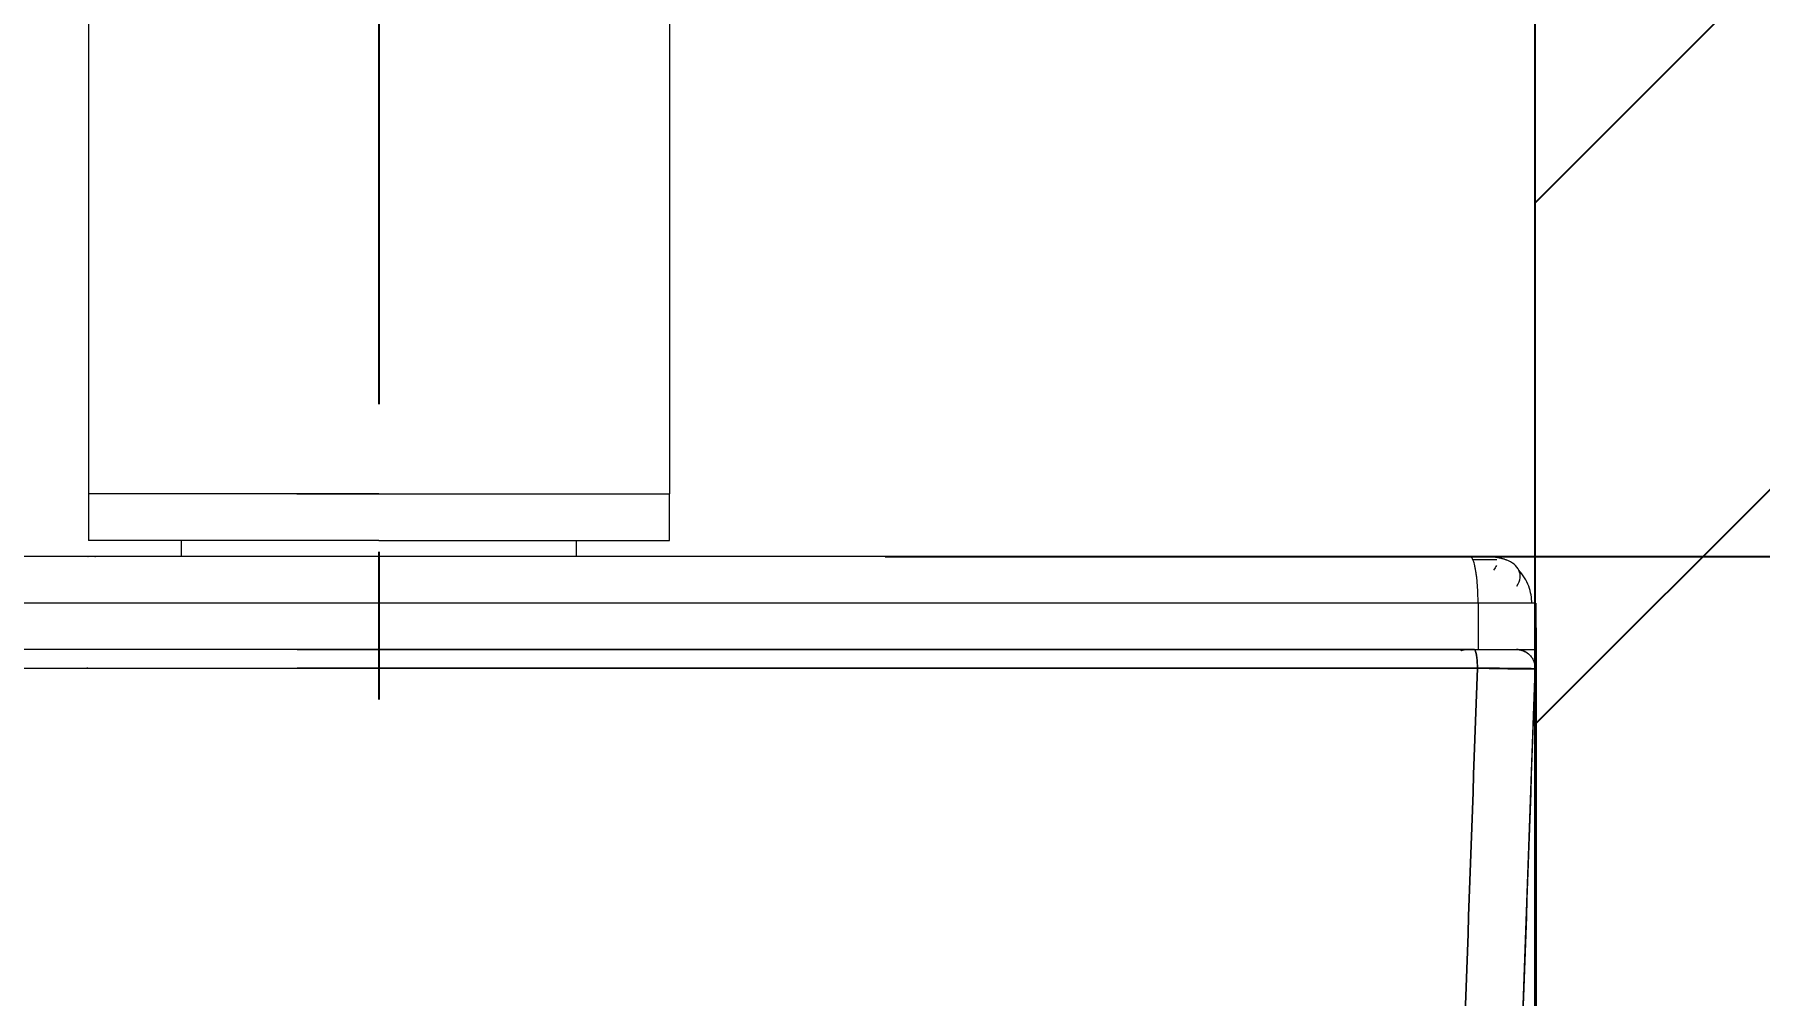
# Model space of a CAD drawing. Header units: millimetres. Extents: x 8883 to 11259, y -10160 to -6800.
# Drawn here: x 10779.7 to 10853.9, y -9095 to -9053.7 of the extents above; entities that cross this region are included whole.
import ezdxf

# ---------------------------------------------------------------- set-up
doc = ezdxf.new("R2010")
doc.units = ezdxf.units.MM
doc.linetypes.add('CENTERX2', pattern=[101.6, 63.5, -12.7, 12.7, -12.7])
doc.layers.add('CENTER', color=1, linetype='CENTERX2')
doc.layers.add('hatch', color=2, linetype='Continuous')
doc.layers.add('DIM', color=5, linetype='Continuous', lineweight=13)
doc.styles.add('ARIAL', font='arial.ttf')
doc.dimstyles.get("Standard").update_dxf_attribs({"dimtxt": 15, "dimasz": 15, "dimexe": 0.18, "dimexo": 0.0625, "dimgap": 4, "dimtad": 0, "dimdec": 1, "dimdsep": 46, "dimtxsty": 'ARIAL', "dimcen": 0, "dimclrd": 5, "dimclre": 5, "dimclrt": 5, "dimadec": 0, "dimazin": 0, "dimtfac": 1, "dimtdec": 1, "dimtofl": 0, "dimtmove": 0, "dimatfit": 3, "dimfxl": 1, "dimtolj": 1, "dimtzin": 0, "dimarcsym": 0})

# ---------------------------------------------------------------- blocks, each defined once
blk = doc.blocks.new('*D183')
at = {"layer": 'Defpoints', "color": 0, "transparency": 16777216}
for p in [(10877.682, -8339.445), (10973.015, -8339.445), (10816.271, -9076.145)]:
    blk.add_point(p, dxfattribs=at)
at = {"layer": 'DIM', "color": 5, "lineweight": -2, "transparency": 16777216}
for p, q in [((10877.744, -8339.445), (10973.195, -8339.445)), ((10973.015, -8357.445), (10973.015, -8658.532)), ((10973.015, -9058.145), (10973.015, -8757.059)), ((10816.334, -9076.145), (10973.195, -9076.145))]:
    blk.add_line(p, q, dxfattribs=at)
at = {"layer": 'DIM', "color": 5, "transparency": 16777216}
for points in [[(10970.015, -8357.445), (10976.015, -8357.445), (10973.015, -8339.445)], [(10970.015, -9058.145), (10976.015, -9058.145), (10973.015, -9076.145)]]:
    blk.add_solid(points, dxfattribs=at)
at = {"layer": 'DIM', "color": 5, "transparency": 16777216, "insert": (10973.015, -8707.795), "char_height": 18, "attachment_point": 5, "rotation": 90, "style": 'ARIAL'}
blk.add_mtext('\\A1;948.3%%P3', dxfattribs=at)
blk = doc.blocks.new('*D184')
at = {"layer": 'Defpoints', "color": 0, "transparency": 16777216}
for p in [(10844.315, -9079.145), (10701.336, -9125.132), (10844.315, -9299.148)]:
    blk.add_point(p, dxfattribs=at)
at = {"layer": 'DIM', "color": 5, "lineweight": -2, "transparency": 16777216}
for p, q in [((10844.315, -9079.208), (10844.315, -9299.328)), ((10701.336, -9125.194), (10701.336, -9299.328)), ((10683.336, -9299.148), (10665.336, -9299.148)), ((10701.336, -9299.148), (10719.336, -9299.148)), ((10719.336, -9299.148), (10723.685, -9299.148)), ((10826.315, -9299.148), (10771.76, -9299.148)), ((10844.315, -9299.148), (10826.315, -9299.148)), ((10862.315, -9299.148), (10880.315, -9299.148))]:
    blk.add_line(p, q, dxfattribs=at)
at = {"layer": 'DIM', "color": 5, "transparency": 16777216}
for points in [[(10683.336, -9296.148), (10683.336, -9302.148), (10701.336, -9299.148)], [(10862.315, -9296.148), (10862.315, -9302.148), (10844.315, -9299.148)]]:
    blk.add_solid(points, dxfattribs=at)
at = {"layer": 'DIM', "color": 5, "transparency": 16777216, "insert": (10747.723, -9299.148), "char_height": 18, "attachment_point": 5, "style": 'ARIAL'}
blk.add_mtext('\\A1;143', dxfattribs=at)

msp = doc.modelspace()

# ---------------------------------------------------------------- hatches: boundary and pattern name
at = {"layer": 'hatch'}
h = msp.add_hatch(dxfattribs=at)
h.set_pattern_fill('ANSI31', color=256, scale=5)
h.set_pattern_definition([(45, (-4292.471, -4149.247), (-11.22532, 11.22532), [])])
h.paths.add_polyline_path([(10844.286, -9683.127), (10894.286, -9683.127), (10894.286, -7612.561), (10844.286, -7612.561)])

# ---------------------------------------------------------------- linework, layer by layer
msp.add_line((10844.286, -9683.127), (10844.286, -7541.145))
at = {"linetype": 'Continuous', "lineweight": 18}
for p, q in [((10782.056, -8600.623), (10782.056, -9075.445)), ((10807.056, -8600.547), (10807.056, -9073.445)), ((10794.556, -9073.445), (10782.056, -9073.445)), ((10791.017, -9073.445), (10807.056, -9073.445)), ((10794.556, -9073.445), (10807.056, -9073.445)), ((10807.056, -9075.445), (10807.056, -9073.445)), ((10794.556, -9075.445), (10782.056, -9075.445)), ((10786.056, -9076.145), (10786.056, -9075.445)), ((10794.556, -9075.445), (10807.056, -9075.445)), ((10803.056, -9076.145), (10803.056, -9075.445)), ((10844.315, -9078.145), (10844.315, -9080.145)), ((10791.055, -9080.145), (10841.836, -9080.145)), ((10843.434, -9105.373), (10844.286, -9080.973)), ((10843.955, -9090.445), (10843.955, -9090.445))]:
    msp.add_line(p, q, dxfattribs=at)
at = {"linetype": 'Continuous', "lineweight": 13}
msp.add_line((10841.836, -9078.145), (10791.046, -9078.145), dxfattribs=at)
at = {"linetype": 'Continuous', "lineweight": 18}
for points, weights, degree, knots in [([(10791.055, -9076.145), (10788.173, -9076.145), (10785.292, -9076.145), (10782.41, -9076.145), (10782.292, -9076.145), (10782.174, -9076.145), (10782.056, -9076.145), (10780.051, -9076.145), (10778.046, -9076.145), (10776.042, -9076.145), (10760.217, -9076.145), (10744.452, -9076.145), (10728.815, -9076.145)], [1, 1, 1, 1, 1, 1, 1, 1, 1, 1, 1.00056746754, 1.00260230644, 1.0061045167], 3, [-0.316005, -0.316005, -0.316005, -0.316005, -0.134048, -0.134048, -0.134048, -0.126592, -0.126592, -0.126592, 0, 0, 0, 1, 1, 1, 1]), ([(10841.668, -9080.145), (10841.726, -9080.145), (10841.808, -9080.614), (10841.808, -9080.945)], [0.999994626991, 0.923879467741, 0.923879467741, 0.999999987701], 2, [0, 0, 0, 0.499991, 1, 1, 1]), ([(10726.698, -9080.945), (10743.027, -9080.945), (10759.495, -9080.945), (10776.025, -9080.945), (10777.255, -9080.945), (10778.484, -9080.945), (10779.714, -9080.945), (10780.495, -9080.945), (10781.275, -9080.945), (10782.056, -9080.945), (10782.056, -9080.945), (10782.056, -9080.945), (10782.056, -9080.945), (10785.051, -9080.945), (10788.046, -9080.945), (10791.042, -9080.945)], [0.996946896473, 0.993711953027, 0.992038454145, 0.991926399825, 0.991926399825, 0.991926399825, 0.991926399825, 0.991926399825, 0.991926399825, 0.991926399825, 0.991926399825, 0.991926399825, 0.991926399825, 0.991926399825, 0.991926399825, 0.991926399825], 3, [0, 0, 0, 0, 1, 1, 1, 1.074377, 1.074377, 1.074377, 1.121597, 1.121597, 1.121597, 1.121597, 1.121597, 1.121597, 1.30276, 1.30276, 1.30276, 1.30276]), ([(10791.046, -9080.945), (10816.614, -9080.945), (10841.808, -9080.945), (10841.808, -9080.945)], [0.99225442094, 0.993546971647, 0.999840817471, 0.999840835594], 2, [0, 0, 0, 0.999997, 1, 1, 1])]:
    msp.add_rational_spline(points, weights, degree=degree, knots=knots, dxfattribs=at)
for points, weights in [([(10841.487, -9076.145), (10816.459, -9076.145), (10791.055, -9076.145)], [1, 0.994409562787, 0.993834795981]), ([(10842.315, -9076.145), (10842.711, -9076.145), (10843.063, -9076.287)], [0.998507432625, 0.961410120343, 0.942753658397]), ([(10844.003, -9080.334), (10843.782, -9080.145), (10843.486, -9080.145)], [0.918462375435, 0.926836433128, 0.996676067622]), ([(10841.808, -9080.945), (10816.613, -9080.945), (10791.042, -9080.945)], [0.999999974176, 0.994313829587, 0.993653954826])]:
    msp.add_rational_spline(points, weights, degree=2, dxfattribs=at)
for points, knots in [([(10841.487, -9076.145), (10841.652, -9076.145), (10841.93, -9076.145), (10842.241, -9076.145), (10842.315, -9076.145), (10842.315, -9076.145)], [0, 0, 0, 0, 0.3333, 0.666652, 1, 1, 1, 1]), ([(10843.505, -9077.412), (10843.583, -9077.288), (10843.671, -9077.055), (10843.63, -9076.734), (10843.417, -9076.469), (10843.183, -9076.34), (10843.05, -9076.286)], [0, 0, 0, 0, 0.276091, 0.538673, 0.781182, 1, 1, 1, 1]), ([(10844.146, -9078.162), (10844.146, -9078.038), (10844.126, -9077.786), (10844.025, -9077.408), (10843.847, -9077.044), (10843.684, -9076.831), (10843.59, -9076.73)], [0, 0, 0, 0, 0.232657, 0.479571, 0.736992, 1, 1, 1, 1]), ([(10791.034, -9080.145), (10788.041, -9080.145), (10785.049, -9080.145), (10782.056, -9080.145), (10781.677, -9080.145), (10781.297, -9080.145), (10780.918, -9080.145), (10779.289, -9080.145), (10777.659, -9080.145), (10776.03, -9080.145), (10759.641, -9080.145), (10743.236, -9080.145), (10726.815, -9080.145)], [-0.305207, -0.305207, -0.305207, -0.305207, -0.122584, -0.122584, -0.122584, -0.099434, -0.099434, -0.099434, 0, 0, 0, 1, 1, 1, 1]), ([(10841.295, -9080.145), (10841.291, -9080.145), (10841.283, -9080.145), (10841.271, -9080.146), (10841.259, -9080.147), (10841.248, -9080.148), (10841.236, -9080.149), (10841.225, -9080.15), (10841.213, -9080.152), (10841.202, -9080.154), (10841.191, -9080.156), (10841.181, -9080.158), (10841.17, -9080.161), (10841.16, -9080.163), (10841.149, -9080.166), (10841.139, -9080.17), (10841.129, -9080.173), (10841.12, -9080.176), (10841.11, -9080.18), (10841.101, -9080.184), (10841.094, -9080.187), (10841.09, -9080.189), (10841.089, -9080.189)], [0, 0, 0, 0, 0.058206, 0.115692, 0.17246, 0.228513, 0.283854, 0.338484, 0.392406, 0.445623, 0.498139, 0.549956, 0.601077, 0.651505, 0.701243, 0.750294, 0.79866, 0.846344, 0.893349, 0.939675, 0.985327, 1, 1, 1, 1]), ([(10841.091, -9080.196), (10841.092, -9080.196), (10841.099, -9080.192), (10841.112, -9080.185), (10841.132, -9080.176), (10841.152, -9080.169), (10841.171, -9080.163), (10841.192, -9080.157), (10841.212, -9080.153), (10841.233, -9080.149), (10841.253, -9080.147), (10841.274, -9080.146), (10841.288, -9080.145), (10841.295, -9080.145)], [0, 0, 0, 0, 0.012409, 0.112306, 0.211916, 0.311251, 0.410324, 0.509149, 0.607738, 0.706104, 0.804261, 0.902222, 1, 1, 1, 1]), ([(10841.668, -9080.145), (10841.675, -9080.145), (10841.688, -9080.145), (10841.71, -9080.145), (10841.736, -9080.145), (10841.766, -9080.145), (10841.787, -9080.145), (10841.798, -9080.145), (10841.798, -9080.145)], [0, 0, 0, 0, 0.142472, 0.313386, 0.513037, 0.741764, 0.999944, 1, 1, 1, 1]), ([(10841.808, -9080.945), (10841.808, -9080.895), (10841.807, -9080.843), (10841.804, -9080.743), (10841.801, -9080.693), (10841.794, -9080.596), (10841.79, -9080.55), (10841.782, -9080.483), (10841.779, -9080.461), (10841.775, -9080.429), (10841.773, -9080.419), (10841.77, -9080.399), (10841.768, -9080.389), (10841.76, -9080.34), (10841.753, -9080.305), (10841.737, -9080.246), (10841.729, -9080.222), (10841.712, -9080.183), (10841.704, -9080.169), (10841.686, -9080.15), (10841.677, -9080.145), (10841.668, -9080.145)], [0, 0, 0, 0, 0.125, 0.125, 0.25, 0.25, 0.375, 0.375, 0.4375, 0.4375, 0.46875, 0.46875, 0.5, 0.5, 0.625, 0.625, 0.75, 0.75, 0.875, 0.875, 1, 1, 1, 1]), ([(10841.836, -9080.145), (10842.179, -9080.145), (10842.846, -9080.145), (10843.659, -9080.145), (10844.191, -9080.145), (10844.315, -9080.145), (10844.315, -9080.145)], [0, 0, 0, 0, 0.250447, 0.499409, 0.749808, 1, 1, 1, 1]), ([(10843.486, -9080.145), (10843.538, -9080.145), (10843.59, -9080.15), (10843.693, -9080.17), (10843.744, -9080.185), (10843.842, -9080.225), (10843.89, -9080.251), (10843.98, -9080.313), (10844.022, -9080.349), (10844.101, -9080.43), (10844.136, -9080.474), (10844.194, -9080.566), (10844.218, -9080.615), (10844.256, -9080.714), (10844.269, -9080.766), (10844.285, -9080.869), (10844.288, -9080.921), (10844.286, -9080.973)], [0, 0, 0, 0, 0.125, 0.125, 0.25, 0.25, 0.375, 0.375, 0.5, 0.5, 0.625, 0.625, 0.75, 0.75, 0.875, 0.875, 1, 1, 1, 1]), ([(10841.808, -9080.945), (10841.979, -9080.948), (10842.149, -9080.951), (10842.476, -9080.957), (10842.635, -9080.96), (10842.937, -9080.965), (10843.081, -9080.968), (10843.348, -9080.972), (10843.472, -9080.974), (10843.696, -9080.977), (10843.797, -9080.978), (10843.971, -9080.98), (10844.045, -9080.98), (10844.164, -9080.98), (10844.21, -9080.979), (10844.27, -9080.977), (10844.286, -9080.975), (10844.286, -9080.973)], [0, 0, 0, 0, 0.125, 0.125, 0.25, 0.25, 0.375, 0.375, 0.5, 0.5, 0.625, 0.625, 0.75, 0.75, 0.875, 0.875, 1, 1, 1, 1]), ([(10844.286, -9080.973), (10844.286, -9080.972), (10844.273, -9080.971), (10844.217, -9080.969), (10844.175, -9080.968), (10844.058, -9080.965), (10843.984, -9080.964), (10843.85, -9080.962), (10843.802, -9080.962), (10843.698, -9080.961), (10843.643, -9080.96), (10843.526, -9080.959), (10843.464, -9080.958), (10843.335, -9080.957), (10843.268, -9080.956), (10843.06, -9080.955), (10842.911, -9080.954), (10842.605, -9080.951), (10842.446, -9080.95), (10842.127, -9080.948), (10841.966, -9080.947), (10841.808, -9080.945)], [0, 0, 0, 0, 0.125, 0.125, 0.25, 0.25, 0.375, 0.375, 0.4375, 0.4375, 0.5, 0.5, 0.5625, 0.5625, 0.625, 0.625, 0.75, 0.75, 0.875, 0.875, 1, 1, 1, 1]), ([(10844.286, -9080.973), (10844.286, -9080.975), (10844.27, -9080.977), (10844.24, -9080.978), (10844.24, -9080.978), (10844.24, -9080.978)], [0, 0, 0, 0, 0.999746, 0.999746, 1, 1, 1, 1])]:
    msp.add_open_spline(points, degree=3, knots=knots, dxfattribs=at)
at = {"linetype": 'Continuous', "lineweight": 13}
msp.add_rational_spline([(10841.836, -9078.145), (10841.836, -9077.317), (10841.632, -9076.145), (10841.487, -9076.145)], [0.999999999519, 0.923879299821, 0.923879299821, 0.999999999519], degree=2, dxfattribs=at)
at = {"linetype": 'Continuous', "lineweight": 18}
for points, degree in [([(10842.649, -9076.288), (10842.229, -9076.287), (10841.601, -9076.285)], 2), ([(10842.626, -9076.522), (10842.599, -9076.585), (10842.556, -9076.654), (10842.496, -9076.73)], 3), ([(10844.315, -9078.145), (10844.315, -9078.145), (10844.257, -9078.145), (10844.145, -9078.145)], 3), ([(10791.034, -9080.145), (10808.048, -9080.145), (10825.011, -9080.145), (10841.668, -9080.145)], 3), ([(10841.668, -9080.145), (10824.812, -9080.145), (10807.937, -9080.145), (10791.045, -9080.145)], 3), ([(10841.645, -9080.158), (10841.612, -9080.155), (10841.573, -9080.153)], 2), ([(10840.949, -9105.345), (10841.235, -9097.212), (10841.521, -9089.079), (10841.808, -9080.945)], 3), ([(10841.808, -9080.945), (10841.521, -9089.079), (10841.235, -9097.212), (10840.949, -9105.345)], 3), ([(10844.286, -9080.973), (10844.002, -9089.107), (10843.718, -9097.24), (10843.434, -9105.373)], 3)]:
    msp.add_open_spline(points, degree=degree, dxfattribs=at)
at = {"linetype": 'Continuous', "lineweight": 13}
msp.add_rational_spline([(10791.046, -9078.145), (10788.493, -9078.145), (10785.94, -9078.145), (10783.386, -9078.145), (10782.943, -9078.145), (10782.499, -9078.145), (10782.056, -9078.145), (10780.049, -9078.145), (10778.042, -9078.145), (10776.034, -9078.145), (10759.842, -9078.145), (10743.697, -9078.145), (10727.672, -9078.145)], [1, 1, 1, 1, 1, 1, 1, 1, 1, 1, 0.998580100173, 0.998674740048, 1.00028391963], degree=3, knots=[-0.309553, -0.309553, -0.309553, -0.309553, -0.151597, -0.151597, -0.151597, -0.124164, -0.124164, -0.124164, 0, 0, 0, 1, 1, 1, 1], dxfattribs=at)
msp.add_open_spline([(10844.145, -9078.145), (10844.141, -9078.145), (10844.02, -9078.145), (10843.659, -9078.145), (10842.846, -9078.145), (10842.179, -9078.145), (10841.836, -9078.145)], degree=3, knots=[0, 0, 0, 0, 0.011029, 0.341297, 0.66967, 1, 1, 1, 1], dxfattribs=at)
msp.add_open_spline([(10841.836, -9078.145), (10841.836, -9078.812), (10841.836, -9079.479), (10841.836, -9080.145)], degree=3, dxfattribs=at)
at = {"layer": 'CENTER', "ltscale": 0.5}
msp.add_line((10794.556, -7666.238), (10794.556, -9086.383), dxfattribs=at)

# ---------------------------------------------------------------- dimensions: what is measured, and where the dimension line sits
at = {"layer": 'DIM', "color": 3}
dim = msp.add_linear_dim(base=(10973.015, -8339.445), p1=(10816.271, -9076.145), p2=(10877.682, -8339.445), angle=90, text='948.3%%P3', dimstyle='Standard', override={"dimtxt": 18, "dimasz": 18, "dimgap": 5}, dxfattribs=at)
dim.commit()
dim.dimension.update_dxf_attribs({"geometry": '*D183', "text_midpoint": (10973.015, -8707.795)})
dim = msp.add_linear_dim(base=(10844.315, -9299.148), p1=(10701.336, -9125.132), p2=(10844.315, -9079.145), dimstyle='Standard', override={"dimtxt": 18, "dimasz": 18, "dimgap": 5}, dxfattribs=at)
dim.commit()
dim.dimension.update_dxf_attribs({"geometry": '*D184', "text_midpoint": (10747.723, -9299.148), "dimtype": 160})

doc.saveas('drawing.dxf')
